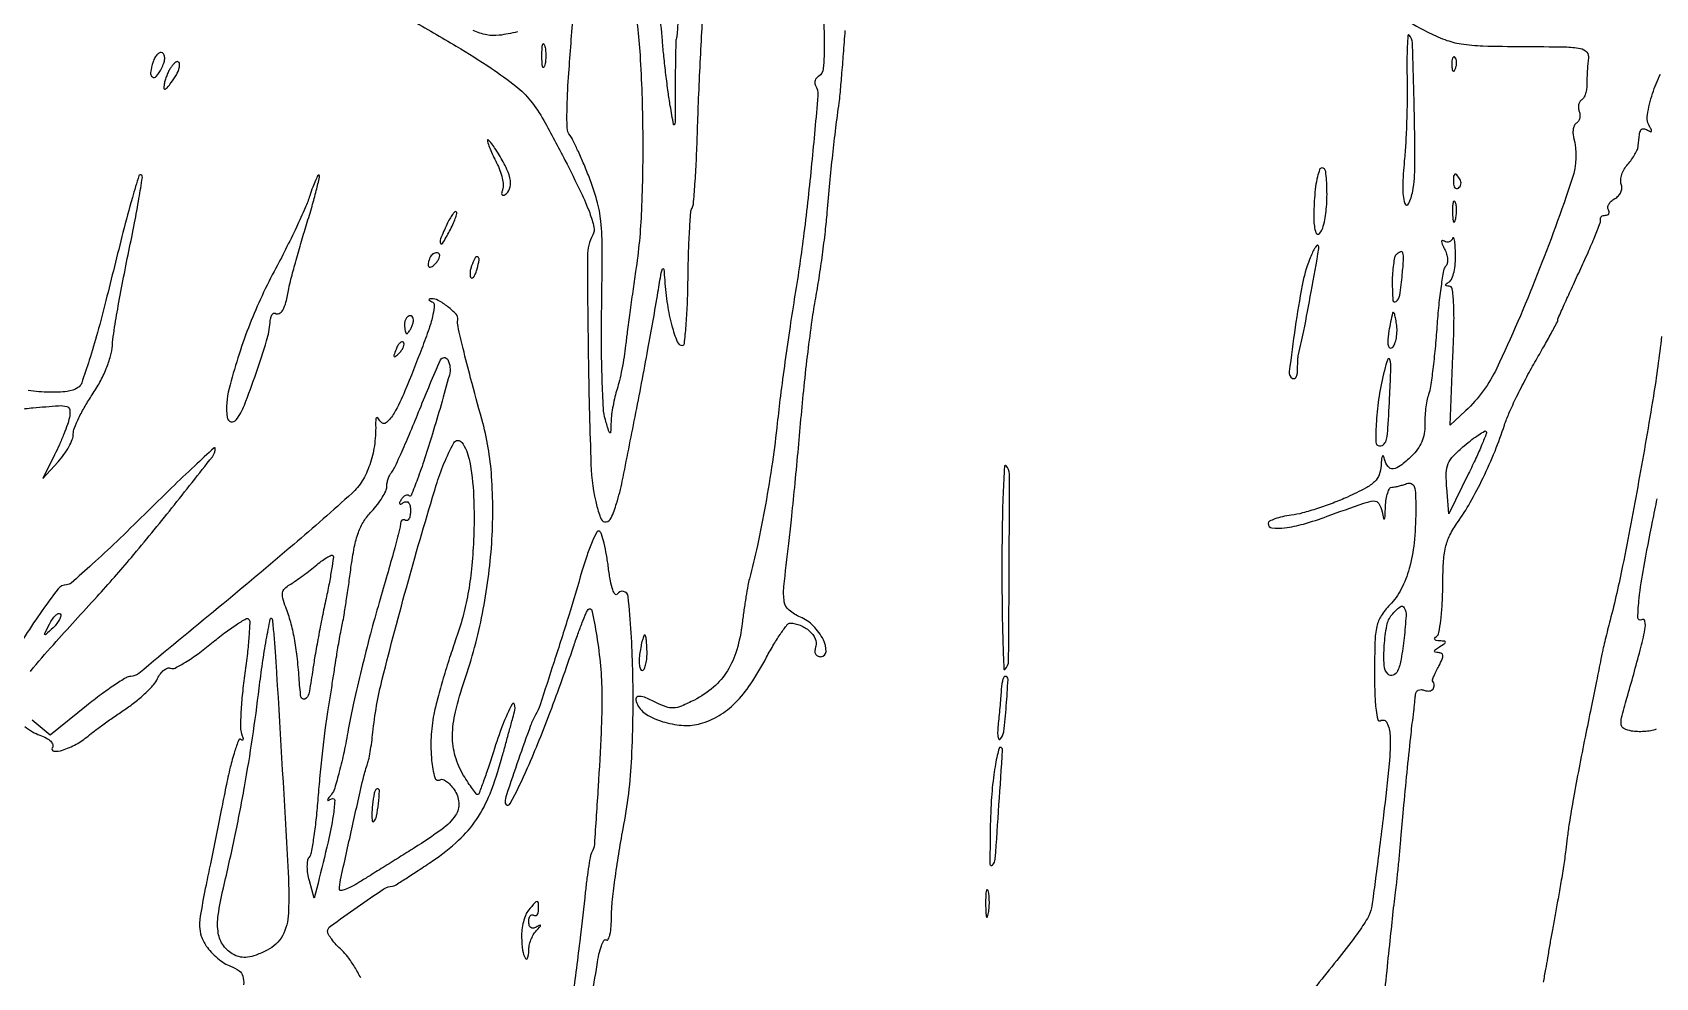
# Model space of a CAD drawing. Extents: x 0 to 848, y 0 to 1200.
# Drawn here: x 385.1 to 659.5, y 353.1 to 512.9 of the extents above; entities that cross this region are included whole.
import ezdxf

# ---------------------------------------------------------------- set-up
doc = ezdxf.new("R2010")
doc.units = 0

msp = doc.modelspace()

# ---------------------------------------------------------------- linework, layer by layer
for points in [[(486.640455, 518.878181, -0.029282), (487.812534, 509.090414, -0.012807), (488.270465, 496.020806, -0.012855), (488.055199, 482.812505, -0.026292), (487.076966, 472.5, 0.001645), (486.585492, 469.107223, 0.001405), (486.089296, 465.528125, 0.001415), (485.656464, 462.271145, 0.004031), (485.379781, 460, -0.01124), (485.115663, 458.064831, -0.008705), (484.744167, 455.970228, -0.008816), (484.328769, 454.026785, -0.020879), (483.934173, 452.600777, 0.019239), (483.569981, 451.301231, 0.012843), (483.249165, 449.789222, 0.012941), (483.013412, 448.304897, 0.024654), (482.914047, 447.100777, -0.00209), (482.846358, 445.282859, -0.49959), (482.728046, 445.201437, -0.242404), (482.578095, 445.355683, -0.001288), (481.95427, 447.422976, -0.059295), (481.622614, 449.331681, -0.005283), (481.412606, 454.209953, -0.006833), (481.302807, 460.052416, -0.005277), (481.337382, 466.422976, 0.003621), (481.422504, 476.164873, 0.024535), (481.193414, 480.977624, 0.043278), (480.536739, 484.523371, 0.02761), (479.197553, 488.5, 0.005553), (478.219573, 490.87146, 0.007086), (477.263168, 493.033851, 0.005641), (476.417855, 494.820684, 0.057802), (475.978082, 495.508855, -0.164973), (475.493754, 496.806945, -0.014474), (475.489612, 500.367105, -0.011113), (475.772346, 506.016183, -0.002161), (476.552867, 516.191982, -0.011634)], [(449.028437, 515.084844, -0.006332), (456.757653, 510.603536, -0.013273), (462.626502, 506.886069, -0.018462), (466.835644, 503.82936, -0.057487), (469.323491, 501.368885, -0.043298), (471.537715, 498.058589, -0.007227), (475.13075, 491.298673, -0.006403), (477.805187, 485.918069, -0.023036), (479.305959, 482.392184, -0.033493), (480.023686, 479.981673, -0.185234), (479.833093, 478.666236, 0.129244), (478.912884, 475.10906, 0.002808), (479.085156, 457.047927, 0.00518), (479.524744, 439.821565, 0.052556), (480.529091, 432.740114, 0.039342), (481.249904, 430.597676, 0.34252), (482.071798, 430.140516, 0.256877), (482.940898, 430.808452, 0.028235), (483.849324, 433.25, 0.024899), (484.814424, 437.030346, 0.001696), (486.981652, 447.9015, 0.002706), (489.161242, 459.359801, 0.004556), (490.850317, 469, -0.002061), (491.404433, 472.258112, -0.087179), (491.643384, 472.919901, -0.728653), (491.837248, 472.878779, -0.008896), (491.996554, 471, 0.020524), (492.441034, 466.894373, 0.029508), (493.195555, 463.317261, 0.028127), (494.101505, 460.611781, 0.306992), (495.004011, 460, 0.384691), (495.324059, 460.289009, 0.004761), (495.600529, 463.275311, 0.010985), (495.819735, 466.874756, 0.006618), (495.929288, 471.149996, -0.004493), (496.021983, 475.486912, -0.006658), (496.187982, 479.285464, -0.0033), (496.392262, 482.493653, -0.121438), (496.616046, 483.187767, 0.118208), (496.846106, 483.886087, 0.002943), (497.106175, 487.255225, 0.006181), (497.340442, 491.235326, 0.004152), (497.51409, 495.787771, -0.002642), (497.697812, 501.019294, -0.001705), (497.963291, 507.076951, -0.001714), (498.263353, 512.9979, -0.003234), (498.552684, 517.772061, -0.004281)], [(494.249145, 514.962808, -0.000892), (494.050684, 512.390823, -0.072206), (493.962074, 512, 0.085161), (493.884652, 511.612505, 0.001276), (493.827346, 509.296875, 0.003415), (493.785954, 506.602126, 0.002246), (493.773429, 503.5, -0.000792), (493.767385, 498.154988, -0.06769), (493.656212, 497.353845, -0.795679), (493.483761, 497.361864, -0.003236), (492.933258, 500.5, -0.007863), (492.575483, 502.844111, -0.00403), (492.196834, 505.79375, -0.004003), (491.855597, 508.838507, -0.006015), (491.611194, 511.5, 0.012699), (491.031525, 517.003606, 0.007975)], [(611.493278, 518.166004, 0.005203), (620.885091, 513.046202, 0.033943), (623.86595, 511.712052, 0.049807), (626.64411, 510.992479, 0.031342), (630.333793, 510.654873, 0.006141), (637, 510.546202, -0.00296), (644.215912, 510.474485, -0.041295), (646.801868, 510.219195, -0.173536), (647.877461, 509.596771, -0.218099), (648.184641, 508.5, 0.015023), (648.067227, 507.575658, 0.008307), (647.976623, 506.44112, 0.008277), (647.922907, 505.287375, 0.013179), (647.919338, 504.299559, -0.039835), (647.868946, 503.414636, -0.043384), (647.678264, 502.574657, -0.047827), (647.386435, 501.894898, -0.129752), (647.028371, 501.517534, 0.120845), (646.708572, 501.192121, 0.081572), (646.517845, 500.705286, 0.073992), (646.481939, 500.135118, 0.070513), (646.611848, 499.569126, -0.072999), (646.739159, 499.001588, -0.075019), (646.696077, 498.426925, -0.081783), (646.494516, 497.933476, -0.117088), (646.162054, 497.600155, 0.137092), (645.824632, 497.234114, 0.068378), (645.615335, 496.634265, 0.059943), (645.55739, 495.906217, 0.053916), (645.669041, 495.157587, -0.145423), (645.439701, 488.21947, -0.013587), (639.526593, 471.971821, -0.016036), (632.689167, 456.165849, -0.095504), (627.412096, 448.940026), (624.790742, 446.5), (625.269029, 458.25, 0.005311), (625.433429, 463.717152, 0.018562), (625.371072, 467.243904, 0.02106), (625.146464, 469.554275, 0.370177), (624.623658, 470.015313, -0.036777), (624.145309, 470.057105, -0.380924), (624.03053, 470.198399, -0.223773), (624.142639, 470.410632, -0.019461), (624.658047, 470.7675, 0.159495), (625.098395, 471.303454, 0.03722), (625.443519, 472.430918, 0.034719), (625.662963, 473.851787, 0.028048), (625.705798, 475.395441, 0.009841), (625.637482, 476.817019, 0.027603), (625.515348, 477.805845, 0.111146), (625.365777, 478.160142, 0.612759), (625.212341, 478.137023, -0.100205), (624.988164, 477.746843, -0.123554), (624.643766, 477.509354, -0.12496), (624.231168, 477.464117, -0.103908), (623.814822, 477.614447, 0.1303), (623.479594, 477.716104, 0.433111), (623.33415, 477.571603, 0.099731), (623.441718, 477.107162, 0.016251), (623.853428, 476.273873, -0.048519), (624.197399, 475.447512, -0.057398), (624.351161, 474.61577, -0.066543), (624.304428, 473.895106, -0.141319), (624.049319, 473.403196, 0.146987), (623.684037, 472.679286, 0.007357), (623.254393, 470.029093, 0.011308), (622.856337, 466.819518, 0.007897), (622.546738, 463.185206, -0.005907), (622.244214, 459.458596, -0.007113), (621.868796, 455.964728, -0.006164), (621.475268, 453.036564, -0.046814), (621.145311, 451.685206, 0.035507), (620.863488, 450.634508, 0.017244), (620.646585, 449.260654, 0.017008), (620.518326, 447.808414, 0.023487), (620.509023, 446.5, -0.054935), (620.408287, 445.061311, -0.056214), (619.996359, 443.690796, -0.054632), (619.276002, 442.4133, -0.047009), (618.262804, 441.25, -0.024334), (616.359678, 439.608748, -0.139417), (615.137222, 439.112042, -0.26913), (614.285772, 439.489123, -0.093389), (613.689326, 440.75, 0.056607), (613.495966, 441.250446, 0.600155), (613.325528, 441.251798, 0.102885), (613.186765, 440.791188, 0.01156), (613.116001, 439.694676, -0.078602), (612.798294, 438.112818, -0.115544), (612.01827, 436.935533, -0.06807), (610.475516, 435.834976, -0.013596), (607.432498, 434.340466, -0.016147), (605.01281, 433.325861, -0.012896), (602.345279, 432.385374, -0.013097), (599.828915, 431.642738, -0.031873), (597.932498, 431.26412, 0.020393), (596.425568, 430.999061, 0.031554), (595.155171, 430.636531, 0.032614), (594.22564, 430.236641, 0.281965), (594, 429.868331, 0.38133), (594.66131, 429.127311, 0.058603), (596.809634, 429.134853, 0.039291), (599.995001, 429.77766, 0.018369), (604, 431.080041, -0.002453), (610.170852, 433.306259, -0.06486), (611.88398, 433.674601, -0.28306), (612.743265, 433.23872, -0.090698), (613.281794, 431.845182, 0.009238), (613.521329, 430.700848, 0.664195), (613.662545, 430.676113, 0.129739), (613.780443, 431.039683, 0.003416), (613.863818, 432.75, -0.026644), (613.982664, 433.995232, -0.041345), (614.229721, 435.045313, -0.049636), (614.554823, 435.787401, -0.271034), (614.918213, 436, 0.04425), (615.378353, 436.040803, 0.015326), (616.03135, 436.178303, 0.015089), (616.745256, 436.374624, 0.016969), (617.418213, 436.606989, -0.180299), (618.203501, 436.614562, -0.230651), (618.70067, 436.102151, -0.071314), (618.935811, 434.768678, -0.009152), (618.976143, 431.856989, -0.024477), (618.693776, 426.574035, -0.04239), (617.876605, 422.25689, -0.051369), (616.513811, 418.789133, -0.071845), (614.580132, 416.083639, 0.050301), (613.144167, 414.246599, 0.085523), (612.400589, 412.449502, 0.048238), (612.075569, 409.868827, 0.007221), (612, 404.636264, 0.007988), (612.059667, 400.901667, 0.02282), (612.260985, 398.311981, 0.031089), (612.566494, 396.682814, 0.506973), (613.007063, 396.504365, -0.450942), (614.108592, 396.171212, -0.09967), (614.621999, 393.98972, -0.032232), (614.469979, 389.238409, -0.006001), (613.524873, 380.556127, -0.001022), (612.866149, 375.204543, -0.001365), (612.244997, 370.349487, -0.00095), (611.705192, 366.280031, -0.01412), (611.473382, 364.861782, -0.086091), (610.793663, 363.066918, -0.023811), (609.132075, 360.538439, -0.011552), (606.031551, 356.477633, -0.001532), (599.25, 348.061717, 0.03496)], [(467.096353, 513.023115, -0.025094), (463.976247, 512.438345, -0.084439), (461.907532, 512.507433, -0.06035), (459.632359, 513.267502, -0.008646)], [(518.815332, 515.164009, -0.020041), (518.976291, 510.995516, -0.02006), (518.802817, 506.827551, -0.238237), (517.983688, 505.489919, 0.076368), (517.632276, 505.190297, 0.089494), (517.40968, 504.813701, 0.100752), (517.348415, 504.420302, 0.127494), (517.456778, 504.069934, -0.161652), (517.893052, 502.231878, -0.002285), (516.835306, 490.774182, -0.006962), (515.53049, 479.019393, -0.00958), (514.009065, 468.5, 0.003827), (513.180349, 463.201195, 0.00264), (512.319531, 457.188745, 0.002662), (511.552957, 451.397524, 0.00544), (511.025208, 446.844663, -0.010375), (510.195977, 440.259824, -0.007752), (509.019363, 433.03885, -0.007874), (507.668632, 426.119151, -0.014178), (506.312102, 420.5, 0.021453), (506.060461, 419.386902, 0.004825), (505.732157, 417.471875, 0.004994), (505.396372, 415.252344, 0.004819), (505.10071, 413, -0.040916), (504.171697, 408.479074, -0.068243), (502.587372, 404.938276, -0.07486), (500.232674, 402.178974, -0.060866), (497.006633, 400.003384, -0.018126), (494.816975, 398.98456, -0.083692), (493.461603, 398.663988, -0.102265), (492.212547, 398.83818, -0.034061), (490.510607, 399.578875, 0.024578), (488.555797, 400.474051, 0.146799), (487.451716, 400.57232, 0.407976), (487.102386, 400.054319, 0.093312), (487.521942, 398.964497, 0.13051), (489.186052, 397.390208, 0.056185), (492.038575, 396.231436, 0.054572), (495.249027, 395.698257, 0.083905), (498.042014, 396.01205, 0.065807), (501.169922, 397.374232, 0.061568), (503.915414, 399.527687, 0.04946), (506.510728, 402.711966, 0.023833), (509.207958, 407.238792, -0.011699), (510.451783, 409.44641, -0.017517), (511.64877, 411.307645, -0.012613), (512.708734, 412.756007, -0.232508), (513.205067, 413, -0.098862), (514.912092, 412.659148, -0.084819), (516.463225, 411.6793, -0.097166), (517.44232, 410.376383, -0.191813), (517.533568, 409.105763, 0.056355), (517.385688, 408.356016, 0.132151), (517.487464, 407.798712, 0.171951), (517.827581, 407.45763, 0.112025), (518.37539, 407.333333, 0.404494), (519.263655, 408.192501, 0.127703), (518.817946, 410.17884, 0.074536), (517.110366, 412.552804, 0.101785), (514.935095, 414.026884, -0.077412), (513.023796, 415.191402, -0.179944), (512.212716, 416.63131, -0.065006), (512.143597, 419.183186, -0.004302), (512.961736, 426.5, 0.003902), (513.408405, 430.465929, 0.00151), (513.967928, 435.96875, 0.001494), (514.538539, 441.936689, 0.001848), (515.032962, 447.5, -0.00488), (515.557959, 453.026915, -0.004078), (516.220441, 458.884375, -0.004116), (516.914204, 464.232055, -0.011217), (517.521023, 468, 0.00739), (518.091917, 471.379897, 0.004619), (518.665258, 475.353125, 0.004634), (519.157845, 479.279412, 0.008406), (519.476841, 482.5, -0.003098), (519.912757, 487.434523, -0.003388), (520.39794, 492.217991, -0.003546), (520.923296, 496.768089, -0.00438), (521.480021, 501, 0.01224), (521.653857, 502.503839, 0.001703), (521.927128, 505.629688, 0.001948), (522.223712, 509.333745, 0.001651), (522.50893, 513.25, 0.005139)], [(613.489772, 348, -0.000719), (614.114823, 354.191321, -0.00088), (614.71741, 359.975, -0.000732), (615.239712, 364.835986, -0.006322), (615.50316, 367, 0.006092), (615.717503, 368.753944, 0.002242), (615.97875, 371.234375, 0.002221), (616.239928, 373.946311, 0.002667), (616.460688, 376.5, -0.003176), (616.899638, 381.518061, -0.001658), (617.507052, 387.765614, -0.001562), (618.126424, 393.736674, -0.005776), (618.572702, 397.5, 0.003884), (618.678604, 398.365049, 0.002986), (618.781252, 399.311115, 0.003018), (618.866623, 400.19702, 0.007175), (618.916667, 400.856989, -0.114969), (619.06289, 401.346516, -0.149386), (619.40198, 401.665604, -0.129807), (619.902186, 401.767141, -0.07728), (620.5, 401.638374, 0.12273), (621.295939, 401.540648, 0.191905), (621.893425, 401.868042, 0.196528), (622.093254, 402.508996, 0.127812), (621.83102, 403.25, -0.24188), (621.808937, 403.433547, -0.009419), (622.065401, 404.0875, -0.014928), (622.416963, 404.869626, -0.009778), (622.866204, 405.75, 0.016646), (623.445508, 406.924833, 0.115654), (623.568595, 407.549559, 0.279752), (623.348413, 407.88467, 0.108426), (622.785184, 408.015313, -0.051975), (622.274055, 408.074753, -0.412798), (622.158271, 408.256115, -0.179261), (622.338467, 408.537528, -0.018193), (623, 409, 0.007698), (623.883174, 409.590222, 0.246379), (624, 409.812916, 0.392993), (623.863616, 409.959637, 0.013145), (623, 410, -0.0419), (622.452056, 410.057284, -0.203795), (622.1982, 410.227256, -0.311803), (622.204429, 410.468752, -0.076871), (622.5, 410.765313, 0.191928), (622.895591, 411.399213, 0.013601), (623.216227, 413.499717, 0.017635), (623.448235, 416.099355, 0.012311), (623.533965, 419.042236, -0.011684), (623.650511, 423.223039, -0.043087), (624.012051, 425.838605, -0.059557), (624.744677, 427.893682, -0.039545), (626.033965, 430.042236, 0.026454), (628.179391, 433.414386, 0.016086), (630.368232, 437.602776, 0.015647), (632.375807, 442.121303, 0.018503), (633.978063, 446.513295, -0.025632), (634.733814, 448.496649, -0.008781), (636.024421, 451.289532, -0.008701), (637.558966, 454.326736, -0.009948), (639.133734, 457.174473, 0.002639), (640.615607, 459.7641, 0.004093), (641.864285, 462.016012, 0.001325), (642.92187, 463.973003, 0.123828), (643, 464.283642, -0.104035), (643.067183, 464.603034, -0.000893), (644.08693, 466.908577, -0.003086), (645.281926, 469.553249, -0.001979), (646.700189, 472.609168, 0.005349), (648.103668, 475.687405, 0.008057), (649.254642, 478.402381, 0.003886), (650.171243, 480.716828, 0.158853), (650.200189, 481.25, -0.145339), (650.208127, 481.5353, -0.134926), (650.369892, 481.779688, -0.108427), (650.669168, 481.943901, -0.071581), (651.059017, 482, 0.100016), (651.417956, 482.072525, 0.176854), (651.636558, 482.275696, 0.168473), (651.678876, 482.580248, 0.089697), (651.537985, 482.93854, -0.173306), (651.446117, 483.36877, -0.099236), (651.62051, 483.876824, -0.077558), (652.035454, 484.386514, -0.055682), (652.633459, 484.814749, 0.076912), (653.24325, 485.291663, 0.083613), (653.659805, 485.918251, 0.089731), (653.829102, 486.607414, 0.107489), (653.727969, 487.266518, -0.113766), (653.627281, 487.981798, -0.056877), (653.810107, 488.882134, -0.052155), (654.225376, 489.816583, -0.05286), (654.823478, 490.640308, 0.027204), (655.472496, 491.444121, 0.026461), (656.036897, 492.320903, 0.027443), (656.448557, 493.143157, 0.082553), (656.6, 493.75, -0.010695), (656.794191, 495.661952, -0.102144), (657.055646, 496.434862, -0.301336), (657.481814, 496.643707, -0.106366), (658.154508, 496.404508, 0.028999), (658.626617, 496.14929, 0.354367), (658.812378, 496.19544, 0.283949), (658.832368, 496.410156, 0.023272), (658.546666, 496.924492, -0.180346), (658.138319, 498.973444, -0.037911), (659.006892, 502.586477, -0.0375), (660.334759, 505.847675, -0.386588)], [(382.584428, 449.171612, -0.005041), (385.179244, 449.432762, -0.004531), (389.515404, 449.785468, -0.084351), (390.877175, 449.654056, -0.305211), (391.389671, 449.062403, -0.083937), (391.329887, 447.766845, -0.03101), (391.007531, 446.626932, -0.01015), (390.395649, 444.990886, -0.010069), (389.641028, 443.197697, -0.011208), (388.839953, 441.5), (386.841703, 437.5), (389.420851, 440.305764, 0.030229), (390.407902, 441.519147, 0.03015), (391.242375, 442.843727, 0.031609), (391.825305, 444.086133, 0.094153), (392, 445.005632, -0.093891), (392.193597, 446.027504, -0.018735), (392.940461, 447.736842, -0.019209), (393.975958, 449.688467, -0.016864), (395.201569, 451.643562, 0.025573), (396.495646, 453.790023, 0.025666), (397.562117, 456.054843, 0.027284), (398.305568, 458.195881, 0.056049), (398.601414, 459.943694, -0.02528), (398.823396, 462.025154, -0.00394), (399.501614, 466.106358, -0.004378), (400.382191, 470.909695, -0.003801), (401.387496, 475.929016, 0.003648), (402.349384, 480.723901, 0.005849), (403.092246, 484.829895, 0.001632), (403.681558, 488.39049, 0.241052), (403.556961, 488.776372, 0.562727), (403.079305, 488.65962, 0.007043), (401.984387, 485.015243, 0.00756), (400.39624, 479.108436, 0.001227), (397.512838, 467.579893, -0.006831), (396.099562, 462.186798, -0.010153), (394.702498, 457.509534, -0.005647), (393.411973, 453.639323, -0.169658), (392.783778, 452.845206, -0.11312), (390.954869, 452.197982, -0.034241), (387.994929, 452.060561, -0.03024), (384.355857, 452.361552, -0.020971)], [(440.596148, 352.999744, 0.020764), (439.541951, 354.879934, 0.021191), (438.409214, 356.553883, 0.046775), (437.380132, 357.702034, -0.019696), (436.468852, 358.614297, -0.024442), (435.699164, 359.534439, -0.02392), (435.140769, 360.350832, -0.138898), (435, 360.847789, -0.24045), (435.458292, 361.74568, -0.004266), (440.010713, 364.984588, -0.006034), (444.510383, 368.04835, -0.138969), (445.977139, 368.517458, 0.131436), (446.337671, 368.626914, 0.00205), (448.181756, 369.783641, 0.005293), (450.315605, 371.166203, 0.003461), (452.747988, 372.803353, 0.03512), (457.133877, 376.274897, 0.059836), (460.182393, 379.810858, 0.055334), (462.456184, 384.163307, 0.02575), (464.458947, 390.2195, 0.000067), (465.063873, 392.424524, 0.000063), (465.682895, 394.683228, 0.000062), (466.23268, 396.69127, 0.000212), (466.590226, 398, 0.121782), (466.620514, 399.26712, 0.697871), (466.19454, 399.324429, 0.03049), (464.619979, 395.845162, 0.014964), (463.024997, 391.25, -0.004578), (462.12445, 388.470444, -0.007449), (461.303359, 386.129687, -0.002316), (460.56111, 384.139027, -0.311876), (460.359901, 384, -0.232192), (460.138249, 384.108797, -0.006988), (459.502875, 384.954687, -0.01252), (458.77664, 386.004443, -0.008161), (457.98904, 387.25, -0.067939), (456.57523, 390.486415, -0.071327), (456.111872, 393.929376, -0.056026), (456.606827, 398.014612, -0.024289), (458.127471, 403.281545, 0.033688), (461.177303, 414.64142, 0.032145), (462.734131, 426.48767, 0.033612), (462.725142, 437.791806, 0.050578), (461.068027, 447.5, -0.002323), (459.181869, 454.436825, -0.00605), (457.908441, 459.450285, -0.004645), (457.046698, 463.175104, -0.092112), (457.006624, 464.341066, 0.229796), (456.724132, 465.246581, 0.037438), (455.328615, 466.525444, 0.039643), (453.707218, 467.605716, 0.139797), (452.5, 467.889249, 0.059847), (452.196342, 467.838168, 0.410085), (452.129809, 467.718167, 0.201655), (452.256471, 467.558313, 0.02842), (452.64403, 467.373043, -0.318727), (453.019536, 466.780173, -0.040562), (452.806618, 465.195719, -0.028757), (452.147294, 462.833238, -0.009478), (450.915188, 459.443246, -0.005827), (448.067818, 452.298158, -0.030761), (446.22491, 448.506065, -0.089314), (444.92316, 446.935341, -0.457965), (443.943283, 447.09177, 0.025827), (443.511992, 447.715183, 0.407059), (443.279262, 447.748165, 0.228565), (443.130517, 447.468634, 0.013669), (443.118475, 446.487392, -0.039431), (442.894891, 442.985233, -0.047734), (442.119072, 439.786889, -0.052494), (440.845713, 437.06985, -0.073112), (439.140469, 435, -0.007358), (429.283354, 426.337146, -0.003662), (416.555153, 415.638863, -0.0006), (403.050212, 404.482757, -0.174036), (401.705271, 404, 0.137718), (400.914998, 403.778122, 0.009848), (398.972856, 402.541136, 0.01326), (396.69255, 400.936028, 0.009604), (394.236634, 399.033655), (388.073458, 394.067309), (385.036729, 396.622548, -0.023595)], [(660.532173, 461.5, -0.012586), (659.144598, 451.387947, -0.004434), (656.661933, 436.960199, -0.004332), (653.952468, 422.713509, -0.014732), (651.834304, 413.503897, 0.00206), (651.413033, 411.863696, 0.002136), (651.010465, 410.23988, 0.002057), (650.673848, 408.831622, 0.009255), (650.495689, 408.003897, -0.001439), (650.286873, 406.954242, -0.000059), (649.525833, 403.187713, -0.000103), (648.622733, 398.725555, -0.000073), (647.607867, 393.720233, 0.002989), (646.584631, 388.518013, 0.003266), (645.654375, 383.454829, 0.003059), (644.913206, 379.112474, 0.016194), (644.599108, 376.720233, -0.009485), (644.355564, 374.6506, -0.003809), (643.947412, 371.830318, -0.003767), (643.461511, 368.797687, -0.004755), (642.96421, 366, 0.000903), (642.474823, 363.364798, 0.001007), (642.012614, 360.821875, 0.000928), (641.627028, 358.652833, 0.005315), (641.436908, 357.5, -0.005081), (641.254394, 356.390043, -0.001094), (640.914605, 354.471875, -0.001142), (640.511187, 352.252347, -0.00109)], [(384.739806, 404.850646, -0.010862), (388.634082, 409.367302, -0.002008), (396.017985, 417.498419, 0.01109), (401.816385, 424.121403, 0.006019), (408.661783, 432.502282, 0.001633), (415.508004, 441.151019, 0.168139), (416, 442.57272, 0.653782), (415.798122, 442.66112, 0.00136), (412.47996, 439.582047, 0.0049), (408.61319, 435.902733, 0.002808), (404.016887, 431.392233, -0.004555), (399.339587, 426.834217, -0.007053), (395.210639, 422.993343, -0.002772), (391.626323, 419.788139, -0.183022), (390.865521, 419.5, 0.231764), (389.442165, 418.802785, 0.01238), (386.369627, 414.633251, 0.013254), (383.526952, 410.330168, 0.198295)], [(659.612337, 395.052298, -0.045274), (658.712026, 394.809103, -0.026001), (657.595193, 394.672909, -0.025803), (656.449356, 394.652554, -0.038782), (655.456367, 394.76359, -0.06231), (654.181012, 395.176826, -0.254176), (653.714128, 395.810245, -0.097285), (653.780486, 396.981722, -0.006084), (654.684831, 400.344509, 0.002113), (656.936821, 408.460896, 0.020763), (657.728536, 411.921521, 0.094798), (657.720562, 413.334319, 0.523695), (657.140952, 413.587113, -0.594742), (656.530148, 413.936443, -0.022749), (656.751165, 417.215706, -0.016915), (657.519205, 422.416671, -0.005224), (659.021777, 430.192297, 0.003734), (659.779334, 434.050769, 0.00473)], [(479.450929, 349.357983, 0.02184), (480.550548, 355.239789, -0.01888), (480.872298, 357.01905, -0.035012), (481.287038, 358.426054, -0.046004), (481.725414, 359.336843, -0.418039), (482.112013, 359.430772, 0.448267), (482.453416, 359.532373, 0.05458), (482.739154, 360.367477, 0.036559), (482.937006, 361.698783, 0.018615), (483, 363.390219, -0.026105), (483.125384, 365.790134, -0.006925), (483.577996, 369.600022, -0.007005), (484.214417, 373.924895, -0.007158), (484.967647, 378.199236, 0.034817), (486.409161, 390.241253, 0.018771), (486.588509, 405.190584, 0.018899), (485.808059, 417.496634, 0.716512), (483.952809, 417.923643, -0.519741), (483.593563, 417.90257, -0.087409), (483.200846, 418.627659, -0.035959), (482.809374, 420.160025, -0.013485), (482.475098, 422.353013, 0.012409), (482.142967, 424.563836, 0.01755), (481.729922, 426.511006, 0.013761), (481.294469, 428.074414, 0.181468), (480.933732, 428.540956, 0.437232), (480.512312, 428.423963, 0.01631), (479.725907, 426.766503, 0.02035), (478.860025, 424.532077, 0.0117), (477.991056, 421.77774, -0.004073), (475.756075, 414.297851, -0.003484), (473.282742, 406.454414, -0.001613), (470.91073, 399.191277, -0.052202), (470.148957, 397.5, 0.045656), (469.303644, 395.686871, 0.002664), (467.269124, 389.92954, 0.001725), (465.216693, 383.955083, 0.080691), (465.004358, 382.690983, 0.782528), (465.86334, 382.473303, 0.019259), (468.801298, 388.516988, 0.013696), (472.647518, 397.965747, 0.009084), (476.563427, 409, -0.00579), (477.315794, 411.165171, -0.007627), (478.054664, 413.120632, -0.005735), (478.714664, 414.735475, -0.070653), (479.056035, 415.30428, -0.631212), (479.690449, 415.151101, -0.012075), (480.492537, 410.832194, -0.017319), (481.127928, 405.768958, -0.021135), (481.35673, 401, -0.01267), (481.23017, 394.563784, -0.004455), (480.732281, 385.337003, -0.001239), (480.094943, 375.590278, -0.121602), (479.676138, 374.281909, 0.09193), (479.459421, 373.720606, 0.005781), (479.152012, 371.967186, 0.008362), (478.843038, 369.855261, 0.006106), (478.567799, 367.5, -0.00433), (477.693215, 359.778338, -0.001886), (476.404223, 349.53804, -0.001185)], [(383.781224, 395.534802, 0.02864), (385.107228, 394.641488, 0.047633), (386.325007, 394.0676, -0.035314), (387.43779, 393.576263, -0.076308), (388.187255, 393.01975, -0.124064), (388.52165, 392.452796, -0.213038), (388.449777, 391.918738, 0.5549), (388.729546, 391.353522, 0.104555), (390.153021, 391.511276, 0.046102), (392.466487, 392.519158, 0.049341), (394.5, 393.915158, -0.014181), (395.559137, 394.757454, -0.004407), (397.196744, 395.963216, -0.004402), (399.051414, 397.279049, -0.004838), (400.871893, 398.520696, 0.021632), (402.61903, 399.800333, 0.021455), (404.254045, 401.229485, 0.0219), (405.571963, 402.600138, 0.07375), (406.246348, 403.64133, -0.051206), (406.719334, 404.448866, -0.068317), (407.309418, 405.059121, -0.085418), (407.920151, 405.389094, -0.174578), (408.457457, 405.377952, 0.215125), (409.206157, 405.420962, 0.016978), (410.982794, 406.426737, 0.020669), (413.088992, 407.838212, 0.014255), (415.357238, 409.599525, -0.010511), (417.58137, 411.353435, -0.017096), (419.549083, 412.736133, -0.011141), (421.187776, 413.754545, -0.342296), (421.635402, 413.697931, -0.210807), (421.831501, 413.192147, -0.005732), (421.692882, 410.768165, -0.010939), (421.430209, 407.872455, -0.007167), (421.006879, 404.54846, 0.009498), (420.589452, 401.144252, 0.012184), (420.3415, 397.998126, 0.010103), (420.252118, 395.376367, 0.095358), (420.448565, 394.273441, -0.020754), (420.65644, 393.656312, -0.100506), (420.686961, 393.289712, -0.448879), (420.563029, 393.203153, -0.138687), (420.337333, 393.329334, 0.543878), (419.956372, 393.247791, 0.014272), (419.273616, 391.287334, 0.017435), (418.530509, 388.620131, 0.009481), (417.79516, 385.298853, -0.0001), (417.000701, 381.362062, -0.000064), (416.076533, 376.790296, -0.000065), (415.170115, 372.312288, -0.000121), (414.435383, 368.689389, 0.006291), (413.545254, 364.004131, 0.044832), (413.348087, 361.705355, 0.085781), (413.636008, 360.078692, 0.058494), (414.477003, 358.394754, 0.044098), (415.282625, 357.374066, 0.030096), (416.360278, 356.361428, 0.030395), (417.527594, 355.504295, 0.052365), (418.602592, 354.960995, -0.061143), (420.023017, 354.21163, -0.176815), (420.653157, 353.316143, -0.085931), (420.791162, 351.816063, -0.008239)]]:
    msp.add_lwpolyline(points, format="xyb")
for points in [[(471.689326, 507.25, -0.161593), (471.521012, 506.99086, -0.542911), (471.366341, 507.042188, -0.052887), (471.259713, 507.748017, -0.011065), (471.232003, 509, -0.011065), (471.259713, 510.251983, -0.052887), (471.366341, 510.957812, -0.542911), (471.521012, 511.00914, -0.161593), (471.689326, 510.75, -0.039571), (471.831531, 509.952734, -0.024357), (471.877971, 509, -0.024357), (471.831531, 508.047266, -0.039571)], [(617.507083, 505.242623, -0.007968), (617.522813, 501.820152, -0.005431), (617.436415, 497.929325, -0.005474), (617.271169, 494.177103, -0.01097), (617.04324, 491.218907, 0.019316), (616.774102, 486.754335, 0.072505), (617.11809, 483.975774, 0.692412), (617.757258, 483.917039, 0.068531), (618.456994, 486.069186, 0.045068), (618.839084, 490.428293, 0.005022), (618.712372, 500.413946, 0.001819), (618.429169, 511.151018, 0.191125), (617.85658, 512.476753, 0.640661), (617.659785, 512.403987, 0.007198), (617.544162, 510.561481, 0.011162), (617.482278, 508.177399, 0.00604)], [(405.48069, 507.93916, 0.036229), (405.054086, 506.156625, 0.278823), (405.360493, 505.392489, 0.406154), (406.014066, 505.475273, 0.045483), (406.921684, 506.853665, 0.039175), (407.300494, 507.717924, 0.069108), (407.45257, 508.480756, 0.095397), (407.373916, 509.075722, 0.175665), (407.074701, 509.453832, 0.21596), (406.667936, 509.506262, 0.11619), (406.222543, 509.246171, 0.078987), (405.802666, 508.69758, 0.047107)], [(408.337137, 506.75, 0.033128), (408.022279, 506.162766, 0.019638), (407.722528, 505.426562, 0.019603), (407.480174, 504.665241, 0.031698), (407.341429, 504, 0.062357), (407.331558, 503.441988, 0.486264), (407.521665, 503.323135, 0.134074), (407.892082, 503.583696, 0.013516), (408.563309, 504.44113, 0.029833), (409.436054, 505.780492, 0.06134), (409.917304, 506.93373, 0.121961), (409.940133, 507.692386, 0.353218), (409.559017, 508, 0.169592), (409.340285, 507.923613, 0.03121), (409.018184, 507.632812, 0.030373), (408.668436, 507.228607, 0.023547)], [(625.078947, 507.416667, 0.018894), (625.137993, 506.670344, 0.168741), (625.279315, 506.37858, 0.470617), (625.461564, 506.395823, 0.054073), (625.683114, 506.8125, 0.051402), (625.839148, 507.359369, 0.05415), (625.876576, 507.916927, 0.060344), (625.797407, 508.402231, 0.126455), (625.604167, 508.729167, 0.296942), (625.385309, 508.77538, 0.208169), (625.200665, 508.592839, 0.077125), (625.089945, 508.112848, 0.028489)], [(462.003738, 494.70034, 0.087635), (462.084963, 494.227581, 0.010703), (462.462977, 493.242405, 0.012417), (462.970544, 492.082899, 0.009951), (463.572354, 490.860083, -0.031058), (464.132746, 489.588697, -0.03303), (464.518065, 488.283293, -0.035036), (464.694157, 487.125536, -0.112295), (464.583808, 486.357805, 0.041206), (464.428498, 485.825803, 0.168434), (464.472163, 485.497075, 0.317911), (464.676062, 485.388477, 0.107246), (465.011454, 485.507079, 0.174512), (465.77443, 486.466812, 0.119313), (465.898881, 487.867317, 0.072533), (465.323812, 489.768788, 0.027262), (464.003738, 492.22583, 0.010255), (463.236302, 493.428344, 0.022805), (462.59278, 494.303313, 0.040801), (462.151648, 494.766232, 0.645938)], [(431.982618, 485.317002, -0.026482), (431.211621, 483.278146, -0.006318), (429.70937, 479.977494, -0.006477), (427.884461, 476.225625, -0.006364), (425.952475, 472.5, 0.031504), (421.602421, 462.967937, 0.02885), (418.336748, 452.683228, 0.092139), (418.013968, 447.800792, 0.681379), (419.548862, 447.39771, 0.064807), (420.916984, 449.890537, 0.009568), (422.91025, 455.294475, 0.010166), (424.68974, 460.775919, 0.054651), (425.264064, 463.855439, -0.036165), (425.373659, 464.593136, -0.072976), (425.583258, 465.140864, -0.131246), (425.851887, 465.416695, -0.279775), (426.138487, 465.41441, 0.259238), (426.814654, 465.383105, 0.152457), (427.415556, 465.958395, 0.064426), (427.94878, 467.309425, 0.017003), (428.441318, 469.584156, -0.018555), (428.795822, 471.197174, -0.00392), (429.540425, 473.981822, -0.0041), (430.456189, 477.198888, -0.00388), (431.441122, 480.460343, 0.005011), (432.362836, 483.537599, 0.007998), (433.081869, 486.187103, 0.00286), (433.645607, 488.458393, 0.261466), (433.555989, 488.777345, 0.503725), (433.361176, 488.74833, 0.015741), (432.946689, 487.907991, 0.019024), (432.474858, 486.755886, 0.01052)], [(601.846513, 484.903825, 0.018775), (601.735779, 481.25571, 0.075039), (602.084352, 479.053741, 0.582787), (602.682489, 478.927084, 0.116147), (603.347608, 480.165465, 0.043421), (603.854642, 483.036001, 0.0284), (603.959756, 486.3976, 0.020975), (603.756287, 489.408734, 0.382519), (603.096513, 490, 0.317977), (602.724791, 489.737012, 0.024704), (602.356638, 488.502999, 0.026584), (602.044589, 486.857196, 0.016585)], [(625.333333, 487.543989, 0.059057), (625.394948, 487.024148, 0.126631), (625.582917, 486.669932, 0.191218), (625.860929, 486.534562, 0.158515), (626.182979, 486.613087, 0.108766), (626.463027, 486.88478, 0.099739), (626.614038, 487.257398, 0.095385), (626.612382, 487.673795, 0.090093), (626.457295, 488.069098, 0.02679), (625.913397, 488.852054, 0.350126), (625.59208, 488.929499, 0.269722), (625.376303, 488.618676, 0.019984)], [(625.194949, 482.5, 0.012823), (625.235556, 481.431793, 0.080377), (625.356533, 480.900903, 0.597527), (625.51666, 480.883358, 0.087174), (625.692991, 481.269032, 0.037336), (625.832894, 482.036634, 0.029507), (625.872264, 482.880008, 0.030339), (625.814405, 483.671085, 0.06278), (625.655937, 484.269032, 0.31318), (625.47713, 484.386009, 0.333666), (625.315079, 484.257153, 0.052471), (625.212705, 483.580113, 0.014395)], [(455.162441, 480.457173, 0.007956), (454.085863, 477.991079, 0.198192), (454.082676, 477.265169, 0.618763), (454.423553, 477.239325, 0.010409), (455.618296, 479.338408, 0.016357), (456.177566, 480.456196, 0.024774), (456.582519, 481.46518, 0.021976), (456.825795, 482.285851, 0.263249), (456.740699, 482.592634, 0.408866), (456.507237, 482.594769, 0.041829), (456.105561, 482.136867, 0.033693), (455.638079, 481.406099, 0.018558)], [(452.666667, 475.333333, 0.063896), (452.411277, 475.002755, 0.039129), (452.195833, 474.558958, 0.038674), (452.048893, 474.07784, 0.054831), (452, 473.633333, 0.142677), (452.093678, 473.31173, 0.290264), (452.322581, 473.204271, 0.131573), (452.693024, 473.355562, 0.034019), (453.183333, 473.783333, 0.041736), (453.5985, 474.274266, 0.061283), (453.867292, 474.770833, 0.080535), (453.959631, 475.197768, 0.212536), (453.85, 475.483333, 0.128169), (453.601612, 475.629018, 0.100736), (453.289271, 475.652396, 0.089268), (452.96028, 475.549128, 0.075941)], [(459.345077, 473.456872, 0.036107), (459.155034, 472.82971, 0.043827), (459.072725, 472.221181, 0.049528), (459.09917, 471.714357, 0.159916), (459.249458, 471.417209, 0.354513), (459.4811, 471.393026, 0.101575), (459.756817, 471.665682, 0.055867), (460.039435, 472.212661, 0.027385), (460.279377, 472.960337, 0.022817), (460.602861, 474.476903, 0.322211), (460.370312, 474.947587, 0.420372), (459.945646, 474.812772, 0.025281)], [(601.009304, 474.52447, 0.043772), (599.778768, 470.177041, 0.011587), (598.591016, 463.051655, 0.004577), (597.589226, 455.555252, 0.293225), (598.134623, 454.416798, 0.242597), (598.461577, 454.391384, 0.165485), (598.745796, 454.643909, 0.088505), (598.938461, 455.188864, 0.040842), (599, 455.940983, -0.005616), (599.009246, 456.764105, -0.006837), (599.037098, 457.534458, -0.005838), (599.076876, 458.18056, -0.046814), (599.126291, 458.474194, 0.016483), (600.043912, 462.441073, 0.003981), (601.292998, 469.064447, 0.000647), (602.603956, 476.387421, 0.245047), (602.447015, 476.886319, 0.443556), (602.233227, 476.875713, 0.034879), (601.863376, 476.353837, 0.029723), (601.43876, 475.552718, 0.016159)], [(615.666667, 475.333333, 0.143755), (615.40625, 474.856469, 0.018101), (615.195833, 473.6875, 0.020064), (615.048737, 472.24719, 0.015414), (615, 470.666667, 0.018721), (615.112464, 467.664041, 0.597654), (615.64635, 467.426559, 0.192738), (616.256249, 468.464773, 0.012667), (616.698148, 471.981481, 0.007801), (616.920199, 474.616624, 0.092009), (616.80271, 475.633439, 0.444217), (616.394742, 475.823607, 0.09668)], [(448, 463.5, 0.024748), (448.028469, 462.925176, 0.039339), (448.115447, 462.440625, 0.046727), (448.241071, 462.096084, 0.289661), (448.393011, 462, 0.222225), (448.579329, 462.087111, 0.030693), (448.839659, 462.440625, 0.030395), (449.112506, 462.925442, 0.02136), (449.361626, 463.5, 0.055937), (449.511135, 464.074366, 0.100118), (449.483616, 464.559375, 0.147206), (449.289193, 464.877514, 0.184534), (448.968615, 465, 0.152681), (448.599211, 464.884506, 0.098158), (448.284531, 464.559375, 0.08088), (448.07223, 464.073532, 0.062722)], [(615.067602, 465.5, 0.012079), (614.433079, 462.430854, 0.042777), (614.244039, 460.430258, 0.169588), (614.505264, 459.660764, 0.448907), (615.016454, 459.628178, 0.110262), (615.424257, 460.263104, 0.04384), (615.695683, 461.268551, 0.040646), (615.807639, 462.445974, 0.040426), (615.72801, 463.628178, 0.01189), (615.547394, 464.668866, 0.035905), (615.357322, 465.362652, 0.174146), (615.199738, 465.55593, 0.509451)], [(446.564293, 459.293128, 0.008399), (446.21821, 458.336218, 0.286372), (446.270328, 458.111181, 0.400052), (446.463552, 458.106486, 0.011214), (447.124088, 458.733333, 0.043285), (447.558688, 459.246577, 0.063152), (447.837219, 459.768815, 0.082976), (447.927901, 460.220211, 0.20742), (447.806872, 460.526461, 0.278911), (447.538684, 460.59249, 0.120343), (447.210949, 460.395085, 0.070189), (446.866277, 459.940734, 0.036269)], [(452.720186, 445.010279, -0.005962), (451.395681, 440.812469, -0.010451), (450.186144, 437.376346, -0.004931), (449.116553, 434.612339, -0.538894), (448.78856, 434.544773, 0.185486), (448.504666, 434.671074, 0.123652), (448.151404, 434.601572, 0.089001), (447.777771, 434.336041, 0.055515), (447.445627, 433.912023, 0.024031), (447.165771, 433.406405, 0.288849), (447.188067, 433.194684, 0.348475), (447.375306, 433.150279, 0.028957), (447.845492, 433.404508, -0.133285), (448.326638, 433.547338, -0.230544), (448.697949, 433.377221, -0.132619), (448.93061, 432.862206, -0.040175), (449, 432, -0.038046), (448.940842, 431.223656, -0.082008), (448.755208, 430.655428, -0.15632), (448.481531, 430.384007, -0.261931), (448.166667, 430.396994, 0.126956), (447.846568, 430.496368, 0.181248), (447.566057, 430.406467, 0.144275), (447.36987, 430.129013, 0.073846), (447.292252, 429.706011, -0.056039), (447.166979, 428.854156, -0.001633), (446.224609, 425.329266, -0.003266), (445.073149, 421.185436, -0.002243), (443.715411, 416.5, 0.007099), (442.238562, 411.211942, 0.005019), (440.724288, 405.234375, 0.005066), (439.392088, 399.491368, 0.010651), (438.497973, 395, -0.008511), (437.769356, 391.256374, -0.011172), (436.970081, 387.86705, -0.008821), (436.194008, 385.079974, -0.097169), (435.658147, 384.058042, 0.006701), (435.081107, 383.319536, 0.165398), (435.000225, 383.077125, 0.5567), (435.111122, 383.009277, 0.018291), (435.662459, 383.312955, -0.597795), (436.1926, 382.996931, -0.028632), (435.92809, 380.40246, -0.017416), (435.067117, 376.012777, -0.004497), (433.369554, 369), (432.740533, 366.5), (431.905832, 369.44039, -0.032742), (431.647906, 370.643787, -0.036417), (431.561431, 371.828301, -0.039269), (431.640445, 372.833762, -0.128229), (431.905539, 373.44039, 0.121068), (432.262729, 374.227333, 0.008097), (432.682007, 376.685615, 0.011287), (433.072266, 379.66686, 0.008193), (433.377114, 383, -0.005218), (433.695808, 386.729006, -0.003682), (434.128478, 390.9125, -0.003716), (434.601404, 394.906696, -0.007814), (435.040205, 398, 0.00017), (435.466771, 400.708586, 0.00016), (435.900084, 403.471875, 0.000159), (436.282503, 405.920813, 0.000556), (436.526791, 407.5, -0.003917), (436.741816, 408.830738, -0.002606), (437.008231, 410.353125, -0.002623), (437.282251, 411.827974, -0.005124), (437.518849, 413, 0.011918), (437.779652, 414.388973, 0.002635), (438.157156, 416.781416, 0.002738), (438.563818, 419.55171, 0.002634), (438.94559, 422.362267, -0.015541), (439.512364, 425.856083, -0.039248), (440.199718, 428.336237, -0.05147), (441.127036, 430.247821, -0.052416), (442.420468, 431.916986, 0.025247), (443.407786, 433.057562, 0.027741), (444.242262, 434.257769, 0.028699), (444.83288, 435.352642, 0.109767), (445, 436.104719, -0.047879), (445.061632, 436.746862, -0.03493), (445.246867, 437.439824, -0.035577), (445.518263, 438.077892, -0.062826), (445.840398, 438.55, 0.073507), (446.315818, 439.279606, 0.003173), (447.57778, 442.072344, 0.005355), (449.021851, 445.419065, 0.003786), (450.574757, 449.206917, -0.009434), (454.106124, 457.550836, -0.630357), (455.302802, 457.582767, -0.186935), (455.576296, 454.936439, -0.006773)], [(613.664319, 455.75, 0.020776), (612.782401, 451.382408, 0.023897), (612.315974, 447.155906, 0.017854), (612.223105, 443.642078, 0.411498), (612.871169, 443, 0.203118), (613.618709, 443.316745, 0.144793), (614.045114, 444.132518, 0.034101), (614.281504, 446.000468, 0.00198), (614.590809, 451.75, 0.005037), (614.760986, 456.033143, 0.0644), (614.602506, 457.628946, 0.742981), (614.251387, 457.651871, 0.029313)], [(627.896286, 438.299327), (624.557892, 431.5), (624.215384, 435.87411, -0.024907), (624.143066, 438.425193, -0.093329), (624.471954, 439.98674, -0.094346), (625.344237, 441.312803, -0.02577), (627.186438, 443.026563, -0.010988), (628.483198, 444.066206, -0.01781), (629.634547, 444.885038, -0.012031), (630.592555, 445.48369, -0.336985), (630.867339, 445.451781, -0.304775), (630.934023, 445.144147, -0.003875), (630.14612, 443.205083, -0.009678), (629.149628, 440.931392, -0.006)], [(459.673733, 427, -0.01348), (459.318995, 422.170574, -0.019857), (458.725659, 417.959806, -0.021132), (457.83558, 414.015665, -0.018782), (456.585597, 410, 0.007729), (455.50023, 406.76677, 0.006184), (454.428308, 403.252373, 0.006256), (453.517294, 399.975493, 0.01574), (452.959209, 397.56127, 0.03686), (452.485044, 393.694278, 0.03653), (452.581576, 389.787772, 0.043007), (453.12059, 386.886573, 0.500038), (454.041227, 386.52548, -0.231974), (454.464329, 386.566944, -0.064891), (455.068468, 386.246411, -0.051135), (455.741536, 385.656586, -0.03452), (456.384019, 384.862124, -0.135308), (457.180249, 382.625658, -0.169157), (456.612812, 380.510452, -0.085479), (454.353499, 378.170084, -0.018465), (449.678366, 375.002111, -0.000073), (447.07461, 373.375206, -0.000064), (444.360208, 371.680201, -0.000064), (441.913444, 370.153196, -0.000196), (440.25, 369.116258, -0.018402), (439.002571, 368.401641, -0.036141), (437.954687, 367.944722, -0.053679), (437.224393, 367.772434, -0.451144), (437, 367.970511, -0.053994), (437.172392, 369.562271, -0.000904), (439.087721, 378.22613, -0.001419), (440.978045, 386.592282, -0.031022), (441.688888, 389, 0.035612), (441.925983, 389.831061, 0.008638), (442.195051, 391.234375, 0.008817), (442.448058, 392.858596, 0.008667), (442.645249, 394.5, -0.035916), (444.235958, 403.548003, -0.006571), (448.589648, 419.981906, -0.005853), (453.358329, 436.330105, -0.048014), (456.317972, 443.5, -0.558734), (457.680481, 443.587747, -0.104229), (458.921632, 440.71918, -0.039206), (459.682998, 434.523416, -0.02257)], [(549, 422.5, 0.002864), (549.038959, 415.698657, 0.005005), (549.159906, 410.065115, 0.001424), (549.323606, 405.297698, 0.654819), (549.544362, 405.211029, 0.196722), (550.132225, 406.613501, 0.000954), (550.235391, 422.423347, 0.000945), (550.27854, 438.239659, 0.19913), (549.703317, 439.630017, 0.649962), (549.419465, 439.520802, 0.002441), (549.206599, 434.888192, 0.006557), (549.050273, 429.29066, 0.003702)], [(434.656256, 416.804222, 0.004038), (434.007497, 413.659839, 0.003196), (433.355311, 410.250303, 0.003231), (432.790788, 407.078645, 0.008042), (432.430268, 404.75, -0.01245), (431.82261, 401.041583, -0.246762), (431.128915, 400.168089, -0.498595), (430.491084, 400.524261, -0.017911), (430.165296, 403.75, 0.011597), (429.846072, 407.366992, 0.018577), (429.387963, 410.431892, 0.021039), (428.758985, 413.147631, 0.023551), (427.922794, 415.698593, -0.024785), (427.427981, 417.22079, -0.108894), (427.383114, 418.158774, -0.153567), (427.739839, 418.854322, -0.066222), (428.571953, 419.5, 0.019068), (429.409307, 420.03175, 0.007038), (430.549371, 420.842198, 0.006963), (431.770427, 421.762751, 0.008321), (432.893953, 422.664928, -0.014105), (433.919069, 423.46876, -0.022668), (434.840942, 424.087952, -0.018675), (435.59866, 424.510578, -0.324311), (435.862444, 424.469151, -0.236899), (435.970294, 424.146494, -0.003361), (435.657635, 422.068787, -0.008481), (435.231361, 419.630059, -0.005385)], [(388.573661, 412.22619, -0.002294), (387.354252, 411.072152, -0.404836), (387.191606, 411.074764, -0.323466), (387.1623, 411.256694, -0.001975), (387.964205, 412.835646, -0.029819), (388.46731, 413.687471, -0.05386), (388.989204, 414.306169, -0.082345), (389.448592, 414.619194, -0.314606), (389.771496, 414.561837, -0.253633), (389.877288, 414.205514, -0.066521), (389.671033, 413.62434, -0.05091), (389.221647, 412.931813, -0.032763)], [(617.00379, 410.534429, -0.013979), (616.505495, 406.935622, -0.062176), (615.896967, 404.894429, -0.201201), (615.152251, 404.186939, -0.295167), (614.296004, 404.370663, -0.186205), (613.628858, 405.875871, -0.028274), (613.65405, 409.225371, -0.030569), (614.077786, 412.592827, -0.127288), (614.94118, 414.429127, -0.053134), (616.312991, 415.764405, -0.467575), (617.037568, 415.610717, -0.138984), (617.32944, 414.246989, -0.011069)], [(426.366311, 404.5, -0.000693), (428.280621, 371.837906, -0.022673), (428.374125, 363.925605, -0.116174), (427.346361, 360.135945, -0.156262), (424.796572, 357.689892, -0.021745), (422.888868, 356.858163, -0.059129), (421.462772, 356.494728, -0.080593), (420.267243, 356.529915, -0.075426), (419.114296, 356.938831, -0.114138), (417.379323, 358.456503, -0.118477), (416.516481, 360.561828, -0.07426), (416.50163, 363.619645, -0.022191), (417.37448, 368.213545, 0.006463), (419.309193, 376.897448, 0.007276), (420.938836, 385.292475, 0.007405), (422.298888, 393.5948, 0.00723), (423.424308, 402, -0.006793), (423.985158, 406.216737, -0.00809), (424.632395, 410.177153, -0.002727), (425.287556, 413.704862, -0.603977), (425.546315, 413.783501, -0.173339), (425.668826, 413.520472, -0.001131), (425.902683, 410.939529, -0.00432), (426.139106, 407.97044, -0.002723)], [(487.786692, 408, 0.025568), (487.677574, 406.850015, 0.042928), (487.7186, 405.88125, 0.055623), (487.88429, 405.202007, 0.314934), (488.173193, 405, 0.282744), (488.492393, 405.196188, 0.049958), (488.757125, 405.88125, 0.041208), (488.940059, 406.850422, 0.026053), (489, 408, 0.012096), (488.97217, 409.150175, 0.019939), (488.886465, 410.11875, 0.014861), (488.766339, 410.87344, 0.360284), (488.613499, 411, 0.322443), (488.442408, 410.876863, 0.013551), (488.211193, 410.11875, 0.018975), (487.983363, 409.149992, 0.011827)], [(548.888217, 401.75, -0.006848), (548.818412, 400.649352, -0.002804), (548.69479, 399.156851, -0.002773), (548.544131, 397.555267, -0.003546), (548.386716, 396.081833, 0.016964), (548.285778, 394.816408, 0.040524), (548.319041, 393.875315, 0.097935), (548.471212, 393.40284, 0.498368), (548.703595, 393.370262, 0.168748), (549.308297, 394.618734, 0.009305), (549.739894, 399.004315, 0.00669), (550.036684, 403.487275, 0.429743), (549.550306, 404, 0.288012), (549.330109, 403.861688, 0.040753), (549.128816, 403.339063, 0.036155), (548.970926, 402.612221, 0.023)], [(547.635924, 387.360429, 0.019856), (547.212299, 382.984634, 0.010539), (547.017742, 377.541091, 0.004603), (546.988987, 372.256321, 0.668795), (547.412133, 372.083333, 0.178825), (547.872673, 373.098163, 0.001373), (548.509748, 382.268325, 0.000914), (549.115242, 391.601246, 0.432776), (548.740835, 392, 0.337415), (548.532084, 391.84103, 0.008831), (548.22281, 390.637126, 0.015095), (547.913514, 389.13909, 0.009301)], [(442.872377, 384.25, 0.014015), (442.593397, 382.27778, 0.02435), (442.487993, 380.628011, 0.035261), (442.547579, 379.553174, 0.623584), (442.800084, 379.466751, 0.150592), (443.258886, 380.334296, 0.018465), (443.584792, 382.481997, 0.014303), (443.769078, 384.643098, 0.43085), (443.43178, 385, 0.156272), (443.257171, 384.944061, 0.077623), (443.089346, 384.779688, 0.065069), (442.953239, 384.536872, 0.053148)], [(546.252183, 365.5, 0.008901), (546.284834, 364.071102, 0.053901), (546.394187, 363.339362, 0.67161), (546.54341, 363.319562, 0.082665), (546.707261, 363.761659, 0.028254), (546.840609, 364.754739, 0.020511), (546.880728, 365.869594, 0.020826), (546.830983, 366.934218, 0.041951), (546.68708, 367.761659, 0.285845), (546.523779, 367.916221, 0.417468), (546.37161, 367.814362, 0.038992), (546.273069, 366.938425, 0.009782)], [(468.97125, 364.465358, 0.076413), (468.488267, 363.659979, 0.033862), (468.097366, 362.480274, 0.032514), (467.845282, 361.149914, 0.037689), (467.784842, 359.862654, 0.028092), (467.970092, 357.678015, 0.089814), (468.428225, 356.295143, 0.6709), (468.818274, 356.338269, 0.069819), (469, 357.633333, -0.053546), (469.091463, 358.484949, -0.036709), (469.367188, 359.417886, -0.037008), (469.771123, 360.28776, -0.059937), (470.25, 360.946704, 0.004358), (470.924927, 361.686678, 0.184745), (471, 361.882924, 0.561535), (470.904697, 361.941025, 0.009535), (470.25, 361.587687, -0.089409), (469.732186, 361.407065, -0.199525), (469.334096, 361.503051, -0.171904), (469.081927, 361.871774, -0.06493), (469, 362.5, -0.051132), (469.059827, 363.083504, -0.111122), (469.244792, 363.491447, -0.185976), (469.51803, 363.661245, -0.187619), (469.833333, 363.603006, 0.16277), (470.149103, 363.528782, 0.190804), (470.421875, 363.66697, 0.124167), (470.606344, 364.023273, 0.05773), (470.666667, 364.543989, 0.016914), (470.627538, 365.700331, 0.407987), (470.407788, 365.896357, 0.203911), (470.041653, 365.720103, 0.006779)]]:
    msp.add_lwpolyline(points, format="xyb", close=True)

doc.saveas('drawing.dxf')
